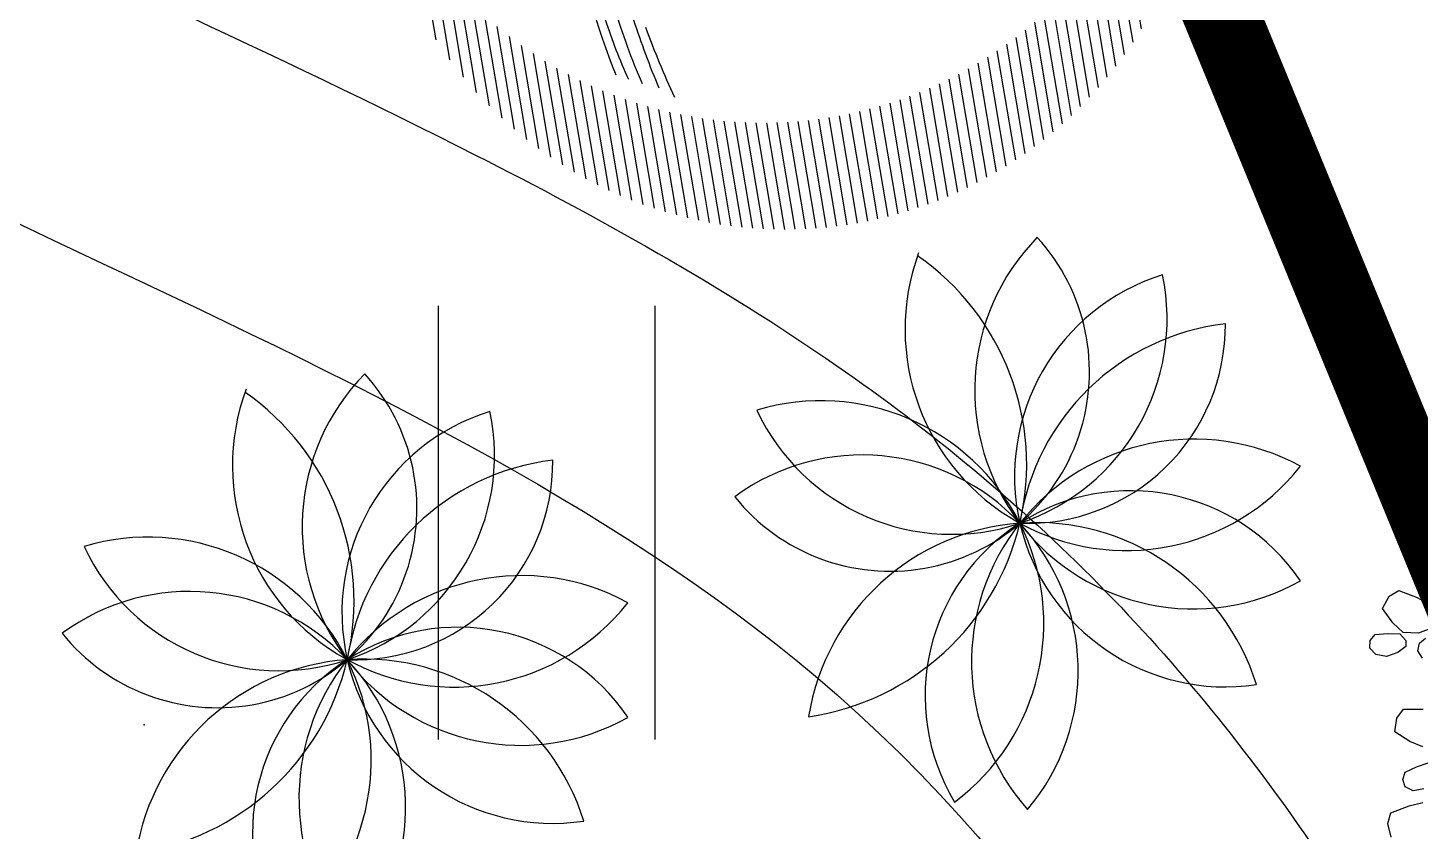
# Model space of a CAD drawing. Extents: x -809667 to 586099, y 3084146 to 3634412.
# Drawn here: x 381292.93 to 381296.141, y 3086165.223 to 3086167.076 of the extents above; entities that cross this region are included whole.
import ezdxf

# ---------------------------------------------------------------- set-up
doc = ezdxf.new("R2010")
doc.units = 0
doc.header["$LTSCALE"] = 0.5
doc.header["$PDSIZE"] = 0.2
doc.layers.get('0').update_dxf_attribs({"linetype": 'CONTINUOUS'})
for name, color, linetype in [('WIRE-动力', 2, 'CONTINUOUS'), ('文字', 7, 'CONTINUOUS'), ('树', 3, 'CONTINUOUS'), ('树木', 94, 'CONTINUOUS')]:
    doc.layers.add(name, color=color, linetype=linetype)

# ---------------------------------------------------------------- blocks, each defined once
blk = doc.blocks.new('gc121')
at = {"color": 0}
for p, q in [((-0.5, -1), (-0.5, 1)), ((0.5, -1), (0.5, 1))]:
    blk.add_line(p, q, dxfattribs=at)
blk = doc.blocks.new('A$C46A015EA')
at = {"layer": '树', "color": 0, "linetype": 'Continuous'}
for centre, radius, start, end in [((1.328, 4.096), 1.969, 227.5644, 31.3305), ((0.798, 3.475), 1.995, 251.8163, 53.749), ((3.771, 4.188), 2.005, 153.4396, 313.5861), ((4.101, 3.626), 1.85, 126.1691, 303.0486), ((2.09, 4.411), 1.899, 199.3601, 10.491), ((4.644, 2.796), 2.077, 109.3184, 262.8778), ((0.796, 2.582), 1.783, 359.791, 92.4715), ((2.814, 4.682), 2.119, 188.6399, 263.6226), ((0.762, 1.899), 1.939, 297.0245, 103.8489), ((1.257, 1.36), 1.796, 310.7789, 134.4149), ((3.957, 1.204), 1.944, 51.9802, 218.2571), ((3.546, 0.815), 2.009, 38.8778, 198.6816), ((2.13, 0.326), 2.294, 10.2667, 147.1518)]:
    blk.add_arc(centre, radius, start, end, dxfattribs=at)
blk = doc.blocks.new('紫薇')
at = {"color": 0}
for p, q in [((-244.2, 427.9), (-234.5, 435.2)), ((-234.5, 435.2), (-222.4, 435.2)), ((-246, 414.4), (-244.2, 427.9)), ((-237.8, 399.4), (-246, 414.4)), ((-339.3, 358.8), (-320.9, 370.1)), ((-320.9, 370.1), (-303.5, 370.7)), ((-303.5, 370.7), (-283.9, 347.2)), ((-336.4, 331.4), (-339.3, 358.8)), ((-283.9, 347.2), (-272.6, 328.8)), ((-380.4, 324.6), (-369.1, 329)), ((-369.1, 329), (-351.4, 320.9)), ((-329.6, 310.2), (-336.4, 331.4)), ((-386.7, 314.3), (-380.4, 324.6)), ((-383.6, 301), (-386.7, 314.3)), ((-351.4, 320.9), (-335, 310.7)), ((-335, 310.7), (-331.9, 297.4)), ((-309.1, 297.5), (-329.6, 310.2)), ((-370.5, 290.1), (-383.6, 301)), ((-352.3, 287.3), (-370.5, 290.1)), ((-336.9, 289.2), (-352.3, 287.3)), ((-331.9, 297.4), (-336.9, 289.2)), ((-323.6, 274.2), (-315.6, 283.2)), ((-315.6, 283.2), (-303.8, 285.6)), ((-290.9, 294.7), (-309.1, 297.5)), ((-322.8, 260.5), (-323.6, 274.2)), ((-416.7, 181.7), (-403.6, 198.9)), ((-403.6, 198.9), (-387.6, 205.8)), ((-387.6, 205.8), (-360.8, 190.9)), ((-404, 157.2), (-416.7, 181.7)), ((-390.1, 139.9), (-404, 157.2)), ((-444.8, 98.9), (-442.6, 110.8)), ((-442.6, 110.8), (-433.7, 119)), ((-433.7, 119), (-414.3, 117.8)), ((-414.3, 117.8), (-395.3, 114.2)), ((-437.1, 87.7), (-444.8, 98.9)), ((-420.9, 82.2), (-437.1, 87.7)), ((-496.5, 62.5), (-484, 74.7)), ((-484, 74.7), (-453.7, 70.5)), ((-453.7, 70.5), (-432.9, 64.6)), ((-502.4, 41.7), (-496.5, 62.5))]:
    blk.add_line(p, q, dxfattribs=at)
blk = doc.blocks.new('03')
at = {"layer": '树木', "color": 0}
for p, q in [((-0.1858, 1.4885), (-0.329, 1.1993)), ((-0.1484, 1.4964), (-0.2913, 1.2077)), ((-0.1116, 1.503), (-0.2544, 1.2148)), ((-0.0755, 1.5083), (-0.218, 1.2206)), ((-0.04, 1.5125), (-0.1823, 1.2252)), ((-0.005, 1.5155), (-0.1471, 1.2286)), ((0.0295, 1.5175), (-0.1124, 1.231)), ((0.0634, 1.5185), (-0.0783, 1.2324)), ((0.0969, 1.5186), (-0.0446, 1.2328)), ((0.13, 1.5177), (-0.0114, 1.2322)), ((0.1626, 1.5159), (0.0214, 1.2308)), ((0.1948, 1.5133), (0.0537, 1.2285)), ((0.2265, 1.5099), (0.0857, 1.2254)), ((0.2579, 1.5056), (0.1172, 1.2214)), ((0.2889, 1.5006), (0.1483, 1.2167)), ((0.3195, 1.4948), (0.1791, 1.2112)), ((0.3498, 1.4883), (0.2095, 1.205)), ((-0.3025, 1.4555), (-0.4467, 1.1644)), ((-0.2628, 1.4682), (-0.4066, 1.1778)), ((-0.2239, 1.4791), (-0.3674, 1.1893)), ((0.3796, 1.481), (0.2395, 1.198)), ((0.4092, 1.4731), (0.2691, 1.1903)), ((0.4383, 1.4644), (0.2984, 1.1819)), ((0.4672, 1.455), (0.3274, 1.1727)), ((0.4957, 1.4449), (0.356, 1.1629)), ((-0.385, 1.4243), (-0.53, 1.1315)), ((-0.3432, 1.441), (-0.4878, 1.1491)), ((0.5238, 1.4342), (0.3843, 1.1524)), ((0.5516, 1.4227), (0.4122, 1.1413)), ((0.5791, 1.4106), (0.4398, 1.1294)), ((0.6063, 1.3979), (0.4671, 1.1169)), ((0.6331, 1.3844), (0.4941, 1.1037)), ((0.6596, 1.3703), (0.5207, 1.0898)), ((0.6857, 1.3555), (0.5469, 1.0753)), ((0.7115, 1.34), (0.5729, 1.06)), ((0.737, 1.3238), (0.5985, 1.0441)), ((0.7621, 1.307), (0.6237, 1.0275)), ((0.7869, 1.2895), (0.6487, 1.0103)), ((0.8114, 1.2712), (0.6732, 0.9923)), ((0.8355, 1.2523), (0.6975, 0.9736)), ((0.8592, 1.2326), (0.7213, 0.9542)), ((0.8826, 1.2122), (0.7448, 0.9341)), ((0.9056, 1.191), (0.768, 0.9132)), ((0.9282, 1.1691), (0.7907, 0.8916)), ((0.9504, 1.1464), (0.8131, 0.8691)), ((0.9722, 1.1228), (0.8351, 0.8459)), ((0.9936, 1.0985), (0.8567, 0.8219)), ((1.0146, 1.0732), (0.8778, 0.797)), ((1.0351, 1.0471), (0.8985, 0.7712)), ((1.0552, 1.02), (0.9188, 0.7445)), ((1.0748, 0.992), (0.9385, 0.7168)), ((1.0939, 0.9629), (0.9578, 0.6881)), ((1.1125, 0.9328), (0.9766, 0.6584)), ((1.1305, 0.9016), (0.9948, 0.6276)), ((1.1479, 0.8691), (1.0124, 0.5956)), ((1.1646, 0.8353), (1.0294, 0.5623)), ((1.1807, 0.8002), (1.0458, 0.5277)), ((1.196, 0.7635), (1.0614, 0.4917)), ((1.2106, 0.7253), (1.0762, 0.454)), ((1.2242, 0.6852), (1.0902, 0.4147)), ((1.2368, 0.6431), (1.1032, 0.3734)), ((1.2484, 0.5988), (1.1152, 0.33)), ((1.2586, 0.552), (1.126, 0.2841)), ((1.2674, 0.5021), (1.1354, 0.2354)), ((1.2745, 0.4487), (1.1431, 0.1834)), ((1.2794, 0.391), (1.1489, 0.1275)), ((1.2815, 0.3277), (1.1521, 0.0665)), ((1.28, 0.257), (1.1521, -0.0012))]:
    blk.add_line(p, q, dxfattribs=at)
for centre, radius, start, end in [((-1.6953, 1.287), 2.5637, 344.0494, 348.9103), ((-1.5249, 1.2954), 2.4291, 341.9996, 346.9383), ((-0.9493, 1.1034), 1.8647, 340.6014, 347.749), ((-1.0367, 1.1266), 2.0154, 333.2953, 346.1281), ((-0.6151, 0.9781), 1.5431, 341.8041, 348.6651)]:
    blk.add_arc(centre, radius, start, end, dxfattribs=at)
blk = doc.blocks.new('GC0000')
at = {"linetype": 'Continuous'}
blk.add_point((0, 0), dxfattribs=at)
blk = doc.blocks.new('23424')
at = {"layer": '文字', "color": 8, "linetype": 'Continuous'}
for points, knots in [([(382035.9777, 3087700.287), (382036.0092, 3087699.9868), (382036.0405, 3087699.6893), (382036.1445, 3087698.8148), (382036.2281, 3087698.2555), (382036.4448, 3087697.3614), (382036.5615, 3087697.0052), (382036.8567, 3087696.3719), (382037.0351, 3087696.0967), (382037.3822, 3087695.7273), (382037.5258, 3087695.6059), (382037.8666, 3087695.3694), (382038.0601, 3087695.2569), (382038.6804, 3087694.9315), (382039.1508, 3087694.7285), (382039.9025, 3087694.3466), (382040.1846, 3087694.19), (382040.6678, 3087693.8558), (382040.8748, 3087693.6853), (382041.2411, 3087693.3135), (382041.4035, 3087693.1126), (382041.9659, 3087692.2892), (382042.2333, 3087691.5936), (382042.6361, 3087690.1578), (382042.7713, 3087689.4142), (382043.0395, 3087687.9752), (382043.1726, 3087687.2797), (382043.4636, 3087686.3034), (382043.5892, 3087685.9694), (382043.9079, 3087685.3419), (382044.1075, 3087685.0651), (382044.5998, 3087684.5701), (382044.8894, 3087684.3546), (382045.8563, 3087683.8028), (382046.647, 3087683.5398), (382048.4191, 3087683.1485), (382049.3983, 3087683.019), (382050.681, 3087682.873), (382050.9585, 3087682.8428), (382051.2369, 3087682.8124), (382051.241, 3087682.8119), (382051.2451, 3087682.8115), (382051.2492, 3087682.811), (382051.9061, 3087682.7393), (382052.563, 3087682.6677), (382053.2199, 3087682.596)], [0, 0, 0, 0, 0.809904, 0.809904, 2.429711, 2.429711, 3.66837, 3.66837, 4.926642, 4.926642, 5.673722, 5.673722, 6.420801, 6.420801, 7.887995, 7.887995, 8.767827, 8.767827, 9.468061, 9.468061, 10.168296, 10.168296, 12.19742, 12.19742, 14.226544, 14.226544, 16.255668, 16.255668, 17.461197, 17.461197, 18.836307, 18.836307, 20.211417, 20.211417, 22.844117, 22.844117, 25.476818, 25.476818, 26.19649, 26.19649, 26.19649, 26.207121, 26.207121, 26.207121, 27.904975, 27.904975, 27.904975, 27.904975]), ([(382035.381, 3087700.2243), (382035.585, 3087698.2818), (382035.941, 3087694.892), (382042.8408, 3087693.3269), (382041.4026, 3087683.282), (382047.9991, 3087682.5621), (382051.1718, 3087682.2159), (382051.1718, 3087682.2159), (382051.1718, 3087682.2159), (382051.1718, 3087682.2159), (382051.8435, 3087682.1426), (382052.5151, 3087682.0693), (382053.1868, 3087681.996)], [0, 0, 0, 0, 5.241042, 9.145642, 17.995634, 26.196498, 26.196498, 26.196498, 26.196498, 26.196498, 26.196498, 27.932578, 27.932578, 27.932578, 27.932578]), ([(382033.1769, 3087699.2485), (382034.478, 3087697.7917), (382036.7482, 3087695.2495), (382033.2688, 3087689.0891), (382041.6725, 3087683.4015), (382037.7711, 3087678.0338), (382035.8946, 3087675.4521), (382035.8946, 3087675.4521), (382035.8946, 3087675.4521), (382035.8946, 3087675.4521), (382035.2375, 3087674.548), (382034.5803, 3087673.6438), (382033.9232, 3087672.7397)], [0, 0, 0, 0, 5.241042, 9.145642, 17.995634, 26.196498, 26.196498, 26.196498, 26.196498, 26.196498, 26.196498, 29.068606, 29.068606, 29.068606, 29.068606])]:
    blk.add_open_spline(points, degree=3, knots=knots, dxfattribs=at)
for name, p, xscale, yscale, zscale, rotation in [('03', (382040.2381, 3087695.523), 0.7999999999999996, 0.7999999999999996, 0.7999999999999996, 215.9119011420869), ('A$C46A015EA', (382040.2397, 3087694.3235), 0.2560000000000001, 0.2560000000000001, 0.2560000000000001, 268.002463306846), ('紫薇', (382042.4101, 3087693.2277), 0.00148055020779717, 0.00148055020779717, 0.00148055020779717, 29.36747484537321), ('A$C46A015EA', (382038.6887, 3087694.0087), 0.2560000000000001, 0.2560000000000001, 0.2560000000000001, 268.002463306846)]:
    blk.add_blockref(name, p, dxfattribs=dict(at, xscale=xscale, yscale=yscale, zscale=zscale, rotation=rotation))
at = {"layer": '文字', "color": 8, "linetype": 'Continuous', "xscale": 0.5, "yscale": 0.5}
blk.add_blockref('gc121', (382039.785, 3087693.6419, 0.717), dxfattribs=at)
at = {"layer": '文字', "color": 8, "linetype": 'Continuous', "xscale": -0.9999999999999998, "rotation": 124.6526560546043}
blk.add_blockref('GC0000', (382038.8563, 3087693.1757), dxfattribs=at)

msp = doc.modelspace()

# ---------------------------------------------------------------- linework, layer by layer
at = {"layer": 'WIRE-动力', "linetype": 'Continuous', "const_width": 0.175}
msp.add_lwpolyline([(381299.9257, 3086156.7869), (381289.6108, 3086181.8681)], dxfattribs=at)

# ---------------------------------------------------------------- block references
at = {"layer": '文字', "color": 8, "linetype": 'Continuous'}
msp.add_blockref('23424', (-745.6581, -1527.7076), dxfattribs=at)

doc.saveas('drawing.dxf')
